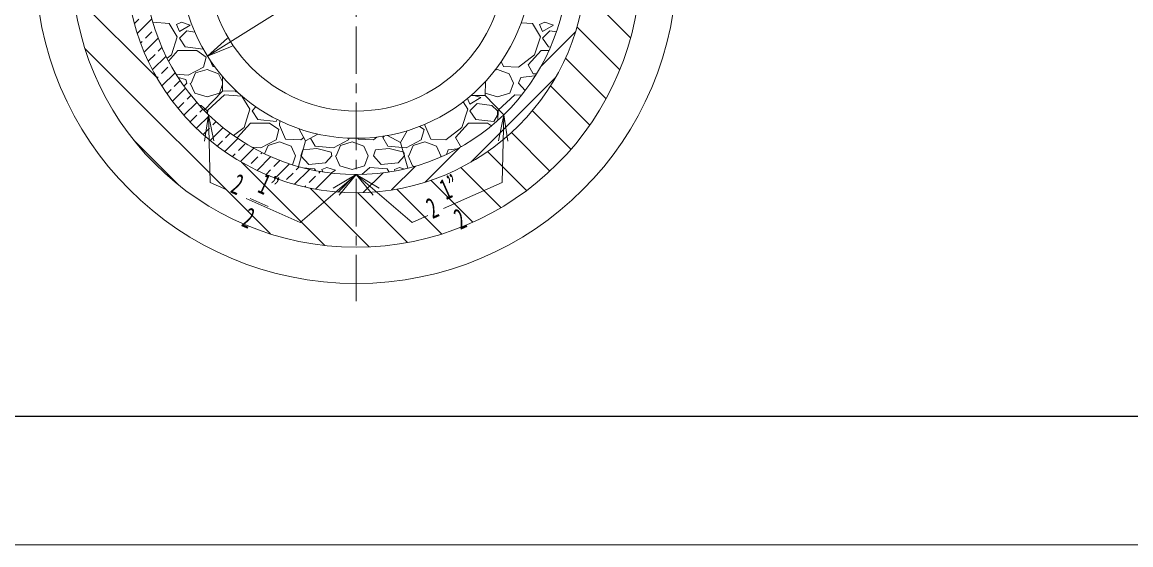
# Model space of a CAD drawing. Units: millimetres, scale not verified. Extents: x -4089 to 4089, y -2931 to 2931.
# Drawn here: x -1693 to -530, y -2931 to -2382 of the extents above; entities that cross this region are included whole.
import ezdxf
from ezdxf.enums import TextEntityAlignment as Align

# ---------------------------------------------------------------- set-up
doc = ezdxf.new("R2010")
doc.units = ezdxf.units.MM
doc.header["$LTSCALE"] = 10
doc.linetypes.add('CHAIN1', pattern=[8, 5, -1, 1, -1])
for name, color, linetype, lineweight in [('0-0_0', 3, 'Continuous', 18), ('0-1_芯', 4, 'CHAIN1', 18), ('0-2_寸法', 2, 'Continuous', 18), ('0-F', 3, 'Continuous', 25)]:
    doc.layers.add(name, color=color, linetype=linetype, lineweight=lineweight)
doc.styles.add('ＭＳ ゴシック', font='')
doc.styles.get('ＭＳ ゴシック').set_extended_font_data('MS Gothic')

msp = doc.modelspace()

# ---------------------------------------------------------------- linework, layer by layer
at = {"layer": '0-0_0'}
for p, q in [((-1551.52, -2440.14), (-1639.04, -2352.61)), ((-1054.5, -2398.33), (-1103, -2349.84)), ((-1575.13, -2383.5), (-1570.31, -2378.68)), ((-1572.03, -2393.87), (-1556.73, -2378.57)), ((-1538.52, -2383.49), (-1555.74, -2382.06)), ((-1530.14, -2397.21), (-1538.52, -2383.49)), ((-1525.57, -2381.97), (-1530.9, -2384.25)), ((-1530.9, -2384.25), (-1527.85, -2391.87)), ((-1516.42, -2385.01), (-1525.57, -2381.97)), ((-1157.52, -2383.49), (-1169.3, -2382.51)), ((-1149.14, -2397.21), (-1157.52, -2383.49)), ((-1144.57, -2381.97), (-1149.9, -2384.25)), ((-1149.9, -2384.25), (-1146.85, -2391.87)), ((-1135.42, -2385.01), (-1144.57, -2381.97)), ((-1563.58, -2398.89), (-1556.84, -2392.15)), ((-1527.85, -2391.87), (-1516.42, -2385.01)), ((-1520.23, -2391.11), (-1527.85, -2398.73)), ((-1511.61, -2392.4), (-1520.23, -2391.11)), ((-1148.52, -2428.35), (-1112.2, -2392.03)), ((-1146.85, -2391.87), (-1135.42, -2385.01)), ((-1139.23, -2391.11), (-1146.85, -2398.73)), ((-1132.3, -2392.15), (-1139.23, -2391.11)), ((-1065.84, -2431.89), (-1110.69, -2387.04)), ((-1568.56, -2403.87), (-1566.95, -2402.25)), ((-1564.73, -2413.51), (-1550.09, -2398.87)), ((-1536.23, -2416.26), (-1530.14, -2397.21)), ((-1527.85, -2398.73), (-1521.76, -2407.87)), ((-1155.23, -2416.26), (-1149.14, -2397.21)), ((-1146.85, -2398.73), (-1140.76, -2407.87)), ((-1432.22, -2604.33), (-1627.03, -2409.53)), ((-1560.21, -2422.46), (-1553.48, -2415.73)), ((-1556.09, -2431.81), (-1541.92, -2417.64)), ((-1550.11, -2412.36), (-1546.19, -2408.43)), ((-1540.84, -2419.82), (-1536.23, -2416.26)), ((-1539.33, -2422.75), (-1529.38, -2411.68)), ((-1529.38, -2411.68), (-1509.56, -2411.68)), ((-1521.76, -2407.87), (-1502.83, -2410.15)), ((-1509.56, -2411.68), (-1499.66, -2418.54)), ((-1499.66, -2418.54), (-1502.71, -2429.21)), ((-1172, -2429.21), (-1155.23, -2416.26)), ((-1162.09, -2426.92), (-1148.38, -2411.68)), ((-1148.38, -2411.68), (-1140.08, -2411.68)), ((-1140.76, -2407.87), (-1138.51, -2408.14)), ((-1546.74, -2435.93), (-1540.01, -2429.2)), ((-1502.71, -2429.21), (-1518.71, -2437.59)), ((-1495.47, -2422.11), (-1492.8, -2428.45)), ((-1492.8, -2428.45), (-1490.97, -2428.54)), ((-1190.16, -2423.31), (-1188, -2428.45)), ((-1188, -2428.45), (-1172, -2429.21)), ((-1156.76, -2436.07), (-1162.09, -2426.92)), ((-1080.26, -2462.38), (-1122.84, -2419.8)), ((-1551.31, -2440.5), (-1550.11, -2439.3)), ((-1546.23, -2448.89), (-1532.39, -2435.05)), ((-1518.71, -2437.59), (-1531.46, -2436.57)), ((-1520.99, -2442.16), (-1529.23, -2440.1)), ((-1520.23, -2445.97), (-1520.99, -2442.16)), ((-1515.66, -2445.97), (-1511.09, -2435.31)), ((-1511.09, -2435.31), (-1498.9, -2431.5)), ((-1498.9, -2431.5), (-1486.7, -2436.07)), ((-1486.7, -2436.07), (-1482.71, -2444.72)), ((-1482.57, -2454.29), (-1482.79, -2438.9)), ((-1222.13, -2528.9), (-1133.23, -2440)), ((-1196.69, -2432.31), (-1194.1, -2431.5)), ((-1194.1, -2431.5), (-1181.9, -2436.07)), ((-1181.9, -2436.07), (-1177.33, -2445.97)), ((-1172, -2445.97), (-1169.71, -2439.88)), ((-1155.23, -2438.35), (-1169.71, -2439.88)), ((-1153.22, -2436.35), (-1156.76, -2436.07)), ((-1154.58, -2438.52), (-1155.23, -2438.35)), ((-1540.86, -2456.99), (-1536.64, -2452.77)), ((-1535.21, -2464.81), (-1521.6, -2451.2)), ((-1533.27, -2449.4), (-1527.15, -2443.28)), ((-1520.23, -2445.97), (-1523.09, -2449.15)), ((-1516.42, -2445.97), (-1511.85, -2456.64)), ((-1482.57, -2454.29), (-1502.04, -2474.33)), ((-1485.94, -2456.64), (-1482.67, -2447.48)), ((-1482.57, -2454.29), (-1468.33, -2454.09)), ((-1468.42, -2455.12), (-1469.35, -2454.1)), ((-1207.01, -2459.09), (-1206.8, -2444.3)), ((-1181.14, -2456.64), (-1177.33, -2445.97)), ((-1165.01, -2453.6), (-1172, -2445.97)), ((-1097.4, -2490.14), (-1138.62, -2448.92)), ((-1519.8, -2462.87), (-1515.75, -2458.82)), ((-1511.85, -2456.64), (-1498.9, -2460.45)), ((-1498.9, -2460.45), (-1485.94, -2456.64)), ((-1480.61, -2458.17), (-1498.13, -2474.17)), ((-1462.32, -2459.69), (-1480.61, -2458.17)), ((-1467.32, -2455.02), (-1468.42, -2455.12)), ((-1453.94, -2473.41), (-1462.32, -2459.69)), ((-1225.34, -2473.41), (-1230.08, -2465.64)), ((-1225.49, -2461.98), (-1223.05, -2468.07)), ((-1223.05, -2468.07), (-1211.62, -2461.21)), ((-1207.01, -2459.09), (-1221.8, -2458.87)), ((-1211.62, -2461.21), (-1218.5, -2458.92)), ((-1207.01, -2459.09), (-1187.55, -2479.13)), ((-1206.98, -2456.66), (-1194.1, -2460.45)), ((-1194.1, -2460.45), (-1181.14, -2456.64)), ((-1175.81, -2458.17), (-1193.33, -2474.17)), ((-1169.01, -2458.73), (-1175.81, -2458.17)), ((-1529.29, -2472.36), (-1523.17, -2466.24)), ((-1523.1, -2479.64), (-1509.6, -2466.15)), ((-1504.99, -2469.6), (-1506.76, -2469.33)), ((-1506.33, -2476.34), (-1503.17, -2473.18)), ((-1498.9, -2474.93), (-1504.99, -2469.6)), ((-1498.9, -2477.54), (-1498.9, -2474.93)), ((-1498.13, -2474.17), (-1498.32, -2478.11)), ((-1460.03, -2492.46), (-1453.94, -2473.41)), ((-1451.71, -2467.92), (-1451.65, -2468.07)), ((-1451.65, -2468.07), (-1451.57, -2468.02)), ((-1447.59, -2470.87), (-1451.65, -2474.93)), ((-1451.65, -2474.93), (-1445.56, -2484.07)), ((-1231.43, -2492.46), (-1225.34, -2473.41)), ((-1215.43, -2467.31), (-1223.05, -2474.93)), ((-1223.05, -2474.93), (-1216.96, -2484.07)), ((-1200.19, -2469.6), (-1215.43, -2467.31)), ((-1194.1, -2474.93), (-1200.19, -2469.6)), ((-1194.1, -2479.5), (-1194.1, -2474.93)), ((-1193.33, -2474.17), (-1193.85, -2485.02)), ((-1117.05, -2515.39), (-1157.59, -2474.85)), ((-1516.43, -2486.44), (-1509.7, -2479.71)), ((-1509.92, -2493.4), (-1496.45, -2479.93)), ((-1492.86, -2489.81), (-1489.43, -2486.39)), ((-1466.89, -2503.12), (-1453.18, -2487.88)), ((-1453.18, -2487.88), (-1433.36, -2487.88)), ((-1445.56, -2484.07), (-1426.51, -2486.36)), ((-1433.36, -2487.88), (-1423.46, -2494.74)), ((-1426.51, -2486.36), (-1425.29, -2484.16)), ((-1422.48, -2485.55), (-1422.7, -2490.17)), ((-1270.25, -2489.14), (-1270.3, -2490.17)), ((-1238.29, -2503.12), (-1224.58, -2487.88)), ((-1224.58, -2487.88), (-1204.76, -2487.88)), ((-1216.96, -2484.07), (-1197.91, -2486.36)), ((-1204.76, -2487.88), (-1200.55, -2490.8)), ((-1197.91, -2486.36), (-1194.1, -2479.5)), ((-1502.93, -2499.88), (-1496.23, -2493.18)), ((-1495.67, -2506.09), (-1482.13, -2492.56)), ((-1479.39, -2503.28), (-1474.54, -2498.43)), ((-1471.04, -2500.96), (-1460.03, -2492.46)), ((-1423.46, -2494.74), (-1426.51, -2505.41)), ((-1422.7, -2490.17), (-1416.6, -2504.65)), ((-1395.41, -2506.66), (-1402.62, -2493.75)), ((-1395.41, -2506.66), (-1382.5, -2499.45)), ((-1295.94, -2508.39), (-1309.39, -2500.88)), ((-1295.94, -2508.39), (-1289, -2495.95)), ((-1275.86, -2491.42), (-1271.06, -2494.74)), ((-1271.06, -2494.74), (-1274.11, -2505.41)), ((-1270.3, -2490.17), (-1264.2, -2504.65)), ((-1248.2, -2505.41), (-1231.43, -2492.46)), ((-1139.12, -2538.22), (-1179.56, -2497.78)), ((-1528.05, -2553.41), (-1576.1, -2505.35)), ((-1488.14, -2512.04), (-1482.76, -2506.65)), ((-1480.34, -2517.71), (-1466.64, -2504)), ((-1466.21, -2504.3), (-1466.89, -2503.12)), ((-1465.92, -2516.75), (-1459.18, -2510.02)), ((-1426.51, -2505.41), (-1442.51, -2513.79)), ((-1438.57, -2520.09), (-1434.89, -2511.51)), ((-1434.89, -2511.51), (-1422.7, -2507.7)), ((-1422.7, -2507.7), (-1410.5, -2512.27)), ((-1416.6, -2504.65), (-1400.6, -2505.41)), ((-1410.5, -2512.27), (-1405.93, -2522.17)), ((-1395.41, -2506.66), (-1403.03, -2533.54)), ((-1400.6, -2505.41), (-1397.46, -2502.99)), ((-1385.36, -2512.27), (-1390.3, -2503.8)), ((-1366.31, -2513.79), (-1385.36, -2512.27)), ((-1350.31, -2505.41), (-1366.31, -2513.79)), ((-1363.26, -2522.17), (-1358.69, -2511.51)), ((-1358.69, -2511.51), (-1346.5, -2507.7)), ((-1349.82, -2503.72), (-1350.31, -2505.41)), ((-1346.5, -2507.7), (-1334.3, -2512.27)), ((-1340.73, -2503.86), (-1340.4, -2504.65)), ((-1340.4, -2504.65), (-1324.4, -2505.41)), ((-1334.3, -2512.27), (-1329.73, -2522.17)), ((-1324.4, -2505.41), (-1320.74, -2502.59)), ((-1314.49, -2503.12), (-1313.04, -2501.51)), ((-1309.16, -2512.27), (-1314.49, -2503.12)), ((-1290.11, -2513.79), (-1309.16, -2512.27)), ((-1295.94, -2508.39), (-1288.32, -2535.27)), ((-1274.11, -2505.41), (-1290.11, -2513.79)), ((-1287.06, -2522.17), (-1282.49, -2511.51)), ((-1282.49, -2511.51), (-1270.3, -2507.7)), ((-1270.3, -2507.7), (-1258.1, -2512.27)), ((-1264.2, -2504.65), (-1248.2, -2505.41)), ((-1258.1, -2512.27), (-1253.53, -2522.17)), ((-1232.96, -2512.27), (-1238.29, -2503.12)), ((-1231.61, -2512.38), (-1232.96, -2512.27)), ((-1472.26, -2523.1), (-1469.29, -2520.12)), ((-1463.9, -2528.2), (-1449.93, -2514.23)), ((-1452.45, -2530.22), (-1445.71, -2523.49)), ((-1442.51, -2513.79), (-1452.07, -2513.03)), ((-1446.27, -2537.52), (-1431.91, -2523.15)), ((-1442.35, -2520.12), (-1441.09, -2518.86)), ((-1409.32, -2531.66), (-1405.93, -2522.17)), ((-1400.6, -2522.17), (-1398.31, -2516.08)), ((-1392.22, -2531.32), (-1400.6, -2522.17)), ((-1383.83, -2514.55), (-1398.31, -2516.08)), ((-1368.59, -2518.36), (-1383.83, -2514.55)), ((-1367.83, -2522.17), (-1374.69, -2529.79)), ((-1367.83, -2522.17), (-1368.59, -2518.36)), ((-1364.02, -2522.17), (-1359.45, -2532.84)), ((-1333.54, -2532.84), (-1329.73, -2522.17)), ((-1324.4, -2522.17), (-1322.11, -2516.08)), ((-1316.02, -2531.32), (-1324.4, -2522.17)), ((-1307.63, -2514.55), (-1322.11, -2516.08)), ((-1292.39, -2518.36), (-1307.63, -2514.55)), ((-1291.63, -2522.17), (-1298.49, -2529.79)), ((-1291.63, -2522.17), (-1292.39, -2518.36)), ((-1287.82, -2522.17), (-1283.25, -2532.84)), ((-1270.09, -2549.93), (-1233.78, -2513.61)), ((-1254.06, -2523.65), (-1253.53, -2522.17)), ((-1247.67, -2520.76), (-1245.91, -2516.08)), ((-1236.45, -2515.08), (-1245.91, -2516.08)), ((-1163.58, -2558.66), (-1204.51, -2517.73)), ((-1375.3, -2616.35), (-1462.83, -2528.82)), ((-1428.88, -2533.59), (-1422.37, -2527.09)), ((-1427.38, -2545.56), (-1412.45, -2530.64)), ((-1405.3, -2536.96), (-1402.13, -2533.79)), ((-1386.12, -2535.89), (-1398.01, -2534.9)), ((-1374.69, -2529.79), (-1392.22, -2531.32)), ((-1373.17, -2534.37), (-1378.5, -2536.65)), ((-1364.02, -2537.41), (-1373.17, -2534.37)), ((-1359.45, -2532.84), (-1346.5, -2536.65)), ((-1346.5, -2536.65), (-1333.54, -2532.84)), ((-1328.21, -2534.37), (-1336.45, -2541.89)), ((-1309.92, -2535.89), (-1328.21, -2534.37)), ((-1298.49, -2529.79), (-1316.02, -2531.32)), ((-1305.25, -2558.14), (-1280.19, -2533.08)), ((-1296.97, -2534.37), (-1302.3, -2536.65)), ((-1291.73, -2536.11), (-1296.97, -2534.37)), ((-1283.25, -2532.84), (-1281.33, -2533.41)), ((-1190.52, -2576.62), (-1232.58, -2534.57)), ((-1436.99, -2541.71), (-1432.24, -2536.96)), ((-1415.4, -2547.06), (-1408.67, -2540.33)), ((-1407.07, -2552.19), (-1391.38, -2536.51)), ((-1391.83, -2550.43), (-1385.1, -2543.69)), ((-1384.91, -2537.86), (-1386.12, -2535.89)), ((-1385.14, -2557.2), (-1368.38, -2540.44)), ((-1381.73, -2540.33), (-1380.14, -2538.74)), ((-1378.5, -2536.65), (-1377.49, -2539.18)), ((-1368.96, -2540.38), (-1364.02, -2537.41)), ((-1361.27, -2560.28), (-1342.96, -2541.97)), ((-1334.95, -2560.9), (-1314.22, -2540.17)), ((-1307.86, -2539.26), (-1309.92, -2535.89)), ((-1302.3, -2536.65), (-1301.68, -2538.2)), ((-1396.32, -2554.92), (-1395.2, -2553.8)), ((-1328.89, -2617.86), (-1390.59, -2556.16)), ((-1252.61, -2604.34), (-1299.74, -2557.21)), ((-1220.1, -2591.95), (-1264.09, -2547.95)), ((-1288.58, -2613.27), (-1340.84, -2561.01))]:
    msp.add_line(p, q, dxfattribs=at)
for radius in [336.55, 298.45, 241.3, 184.15, 155.57]:
    msp.add_circle((-1342.41, -2319.72), radius, dxfattribs=at)
msp.add_arc((-1342.41, -2319.72), 222.25, 92.94794, 87.05206, dxfattribs=at)
at = {"layer": '0-1_芯'}
msp.add_line((-1342.41, -1026.35), (-1342.41, -2674.86), dxfattribs=at)
at = {"layer": '0-2_寸法'}
for p, q in [((-1112.55, -2175.32), (-1498.35, -2417.67)), ((-1498.35, -2417.67), (-1477.58, -2398.89)), ((-1498.35, -2417.67), (-1472.41, -2407.12)), ((-1497.28, -2479.13), (-1501.53, -2506.8)), ((-1497.28, -2479.13), (-1495.72, -2550.14)), ((-1497.28, -2479.13), (-1491.81, -2506.59)), ((-1187.55, -2479.13), (-1193.01, -2506.59)), ((-1187.55, -2479.13), (-1189.1, -2550.14)), ((-1187.55, -2479.13), (-1183.29, -2506.8)), ((-1342.41, -2541.97), (-1401.05, -2592.22)), ((-1342.41, -2541.97), (-1366.51, -2556.22)), ((-1342.41, -2541.97), (-1360.18, -2563.6)), ((-1342.41, -2541.97), (-1283.77, -2592.22)), ((-1342.41, -2541.97), (-1318.31, -2556.22)), ((-1342.41, -2541.97), (-1324.64, -2563.6)), ((-1477.95, -2558.04), (-1495.72, -2550.14)), ((-1250.63, -2577.49), (-1189.1, -2550.14)), ((-1401.05, -2592.22), (-1457.79, -2567)), ((-1453.53, -2567.05), (-1434.65, -2575.45)), ((-1283.77, -2592.22), (-1267.24, -2584.87))]:
    msp.add_line(p, q, dxfattribs=at)
at = {"layer": '0-F'}
msp.add_line((-3953.39, -2795.41), (3953.39, -2795.41), dxfattribs=at)
at = {"layer": '0-F', "lineweight": 18}
msp.add_lwpolyline([(-4088.63, 2930.65), (-4088.63, -2930.65), (4088.7, -2930.65)], dxfattribs=at)

# ---------------------------------------------------------------- texts
at = {"layer": '0-2_寸法', "style": 'ＭＳ ゴシック', "width": 0.6}
for s, rotation, p in [('2', 336.038, (-1478.12, -2566.27)), ('1”', 336.038, (-1449.6, -2565.98)), ('1”', 23.962, (-1245.52, -2574.87)), ('2', 23.962, (-1259.58, -2594.74)), ('2', 336.038, (-1466.48, -2601.55)), ('2', 23.962, (-1230.5, -2606.12))]:
    msp.add_text(s, height=21.99, rotation=rotation, dxfattribs=at).set_placement(p, align=Align.BOTTOM_LEFT)

doc.saveas('drawing.dxf')
